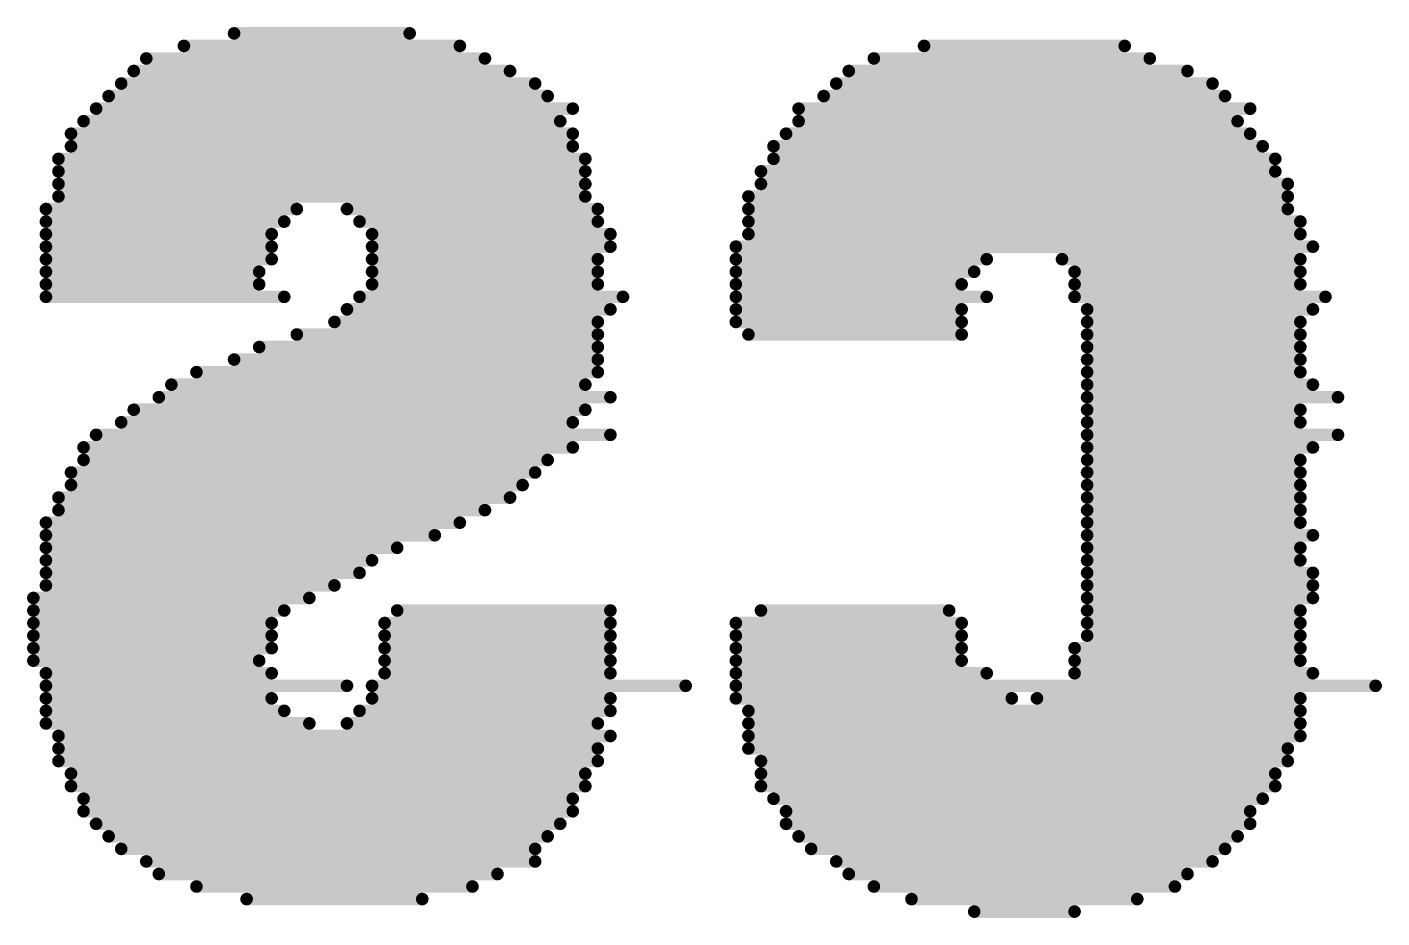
# Model space of a CAD drawing. Header units: millimetres. Extents: x 38 to 445, y 25 to 285.
# Drawn here: x 216.659 to 218.03, y 81.535 to 82.436 of the extents above; entities that cross this region are included whole.
import ezdxf

# ---------------------------------------------------------------- set-up
doc = ezdxf.new("R2010")
doc.units = ezdxf.units.MM
doc.layers.add('BottomOverlay', color=54, linetype='Continuous')

# ---------------------------------------------------------------- blocks, each defined once
blk = doc.blocks.new('P___Z__SOM_B_10')
at = {"layer": 'BottomOverlay', "const_width": 0.0127}
for points in [[(31.3563, -1.5621), (31.2547, -1.5621)], [(31.4198, -1.5748), (31.1912, -1.5748)], [(32.0929, -1.5748), (31.9151, -1.5748)], [(31.4579, -1.5875), (31.1531, -1.5875)], [(32.1437, -1.5875), (31.8643, -1.5875)], [(31.4833, -1.6002), (31.1404, -1.6002)], [(32.1818, -1.6002), (31.8389, -1.6002)], [(31.496, -1.6129), (31.115, -1.6129)], [(32.1945, -1.6129), (31.8008, -1.6129)], [(31.5341, -1.6383), (31.0896, -1.6383)], [(31.5214, -1.6256), (31.1023, -1.6256)], [(32.2326, -1.6383), (31.7881, -1.6383)], [(32.2199, -1.6256), (31.8008, -1.6256)], [(31.5468, -1.651), (31.0769, -1.651)], [(32.2453, -1.651), (31.7754, -1.651)], [(31.5468, -1.6637), (31.0769, -1.6637)], [(32.258, -1.6637), (31.7627, -1.6637)], [(31.5595, -1.6764), (31.0642, -1.6764)], [(32.258, -1.6764), (31.7627, -1.6764)], [(31.5722, -1.6891), (31.0515, -1.6891)], [(32.2707, -1.6891), (31.75, -1.6891)], [(31.5722, -1.7018), (31.0515, -1.7018)], [(32.2707, -1.7018), (31.75, -1.7018)], [(31.5722, -1.7145), (31.0388, -1.7145)], [(32.2834, -1.7145), (31.7373, -1.7145)], [(31.5849, -1.7272), (31.0388, -1.7272)], [(32.2834, -1.7272), (31.7373, -1.7272)], [(31.5849, -1.7399), (31.0261, -1.7399)], [(32.2834, -1.7399), (31.7246, -1.7399)], [(31.5849, -1.7526), (31.0261, -1.7526)], [(31.9913, -1.7526), (31.7373, -1.7526)], [(32.2961, -1.7526), (32.0294, -1.7526)], [(31.5849, -1.7653), (31.0261, -1.7653)], [(31.9786, -1.7653), (31.7246, -1.7653)], [(32.2961, -1.7653), (32.0548, -1.7653)], [(31.2928, -1.778), (31.0261, -1.778)], [(31.5976, -1.778), (31.3182, -1.778)], [(31.9659, -1.778), (31.7246, -1.778)], [(32.2961, -1.778), (32.0675, -1.778)], [(31.5976, -1.7907), (30.9499, -1.7907)], [(31.9659, -1.7907), (31.6484, -1.7907)], [(32.2961, -1.7907), (31.9913, -1.7907)], [(31.2547, -1.8034), (31.0134, -1.8034)], [(31.2547, -1.8161), (31.0261, -1.8161)], [(31.5976, -1.8034), (31.3436, -1.8034)], [(31.5976, -1.8161), (31.369, -1.8161)], [(31.9532, -1.8034), (31.7246, -1.8034)], [(31.9532, -1.8161), (31.7246, -1.8161)], [(32.2961, -1.8034), (32.0675, -1.8034)], [(32.3088, -1.8161), (32.0802, -1.8161)], [(31.2547, -1.8288), (31.0261, -1.8288)], [(31.5976, -1.8288), (31.369, -1.8288)], [(31.9532, -1.8288), (31.7246, -1.8288)], [(32.3088, -1.8288), (32.0675, -1.8288)], [(31.242, -1.8415), (31.0261, -1.8415)], [(31.5976, -1.8415), (31.369, -1.8415)], [(31.9532, -1.8415), (31.7246, -1.8415)], [(32.3088, -1.8415), (32.0675, -1.8415)], [(31.242, -1.8542), (31.0261, -1.8542)], [(31.5976, -1.8542), (31.369, -1.8542)], [(31.9532, -1.8542), (31.7246, -1.8542)], [(32.3088, -1.8542), (32.0675, -1.8542)], [(31.242, -1.8669), (31.0261, -1.8669)], [(31.5722, -1.8669), (31.3817, -1.8669)], [(31.9405, -1.8669), (31.7246, -1.8669)], [(32.3088, -1.8669), (32.0548, -1.8669)], [(31.242, -1.8796), (31.0134, -1.8796)], [(32.3088, -1.8796), (32.0294, -1.8796)], [(31.242, -1.8923), (31.0134, -1.8923)], [(32.2961, -1.8923), (32.004, -1.8923)], [(31.242, -1.905), (31.0134, -1.905)], [(32.2961, -1.905), (31.9786, -1.905)], [(31.242, -1.9177), (31.0261, -1.9177)], [(32.2961, -1.9177), (31.9659, -1.9177)], [(31.242, -1.9304), (31.0261, -1.9304)], [(32.2961, -1.9304), (31.9405, -1.9304)], [(31.242, -1.9431), (31.0134, -1.9431)], [(32.2961, -1.9431), (31.9024, -1.9431)], [(31.242, -1.9558), (31.0261, -1.9558)], [(32.2961, -1.9558), (31.877, -1.9558)], [(31.242, -1.9685), (31.0261, -1.9685)], [(31.242, -1.9812), (31.0261, -1.9812)], [(32.2834, -1.9812), (31.8262, -1.9812)], [(32.2834, -1.9685), (31.8516, -1.9685)], [(31.242, -1.9939), (31.0261, -1.9939)], [(32.2707, -1.9939), (31.8135, -1.9939)], [(31.242, -2.0066), (31.0261, -2.0066)], [(32.2707, -2.0066), (31.8008, -2.0066)], [(31.242, -2.0193), (31.0261, -2.0193)], [(32.258, -2.0193), (31.7881, -2.0193)], [(31.242, -2.032), (31.0134, -2.032)], [(32.258, -2.032), (31.7627, -2.032)], [(31.242, -2.0447), (30.988, -2.0447)], [(32.2453, -2.0447), (31.7246, -2.0447)], [(31.242, -2.0574), (31.0261, -2.0574)], [(32.2199, -2.0574), (31.7627, -2.0574)], [(31.242, -2.0701), (31.0261, -2.0701)], [(32.2072, -2.0701), (31.75, -2.0701)], [(31.242, -2.0828), (30.988, -2.0828)], [(32.1818, -2.0828), (31.7246, -2.0828)], [(31.242, -2.0955), (31.0134, -2.0955)], [(32.1691, -2.0955), (31.75, -2.0955)], [(31.242, -2.1082), (31.0261, -2.1082)], [(32.1437, -2.1082), (31.7373, -2.1082)], [(31.242, -2.1209), (31.0261, -2.1209)], [(32.1056, -2.1209), (31.7373, -2.1209)], [(31.242, -2.1336), (31.0261, -2.1336)], [(32.0802, -2.1336), (31.7373, -2.1336)], [(31.242, -2.1463), (31.0261, -2.1463)], [(31.242, -2.159), (31.0261, -2.159)], [(31.5849, -2.1463), (31.369, -2.1463)], [(31.5976, -2.159), (31.369, -2.159)], [(32.0421, -2.1463), (31.7373, -2.1463)], [(32.004, -2.159), (31.7373, -2.159)], [(31.242, -2.1717), (31.0134, -2.1717)], [(31.5976, -2.1717), (31.369, -2.1717)], [(31.9913, -2.1717), (31.7246, -2.1717)], [(31.2547, -2.1844), (31.0007, -2.1844)], [(31.5976, -2.1844), (31.3436, -2.1844)], [(31.9786, -2.1844), (31.7119, -2.1844)], [(32.2961, -2.1844), (32.0548, -2.1844)], [(31.2547, -2.1971), (31.0261, -2.1971)], [(31.5976, -2.1971), (31.369, -2.1971)], [(31.9659, -2.1971), (31.7373, -2.1971)], [(32.2961, -2.1971), (32.0802, -2.1971)], [(31.2547, -2.2098), (31.0261, -2.2098)], [(31.5976, -2.2098), (31.3563, -2.2098)], [(31.9659, -2.2098), (31.7373, -2.2098)], [(32.2961, -2.2098), (32.0802, -2.2098)], [(31.2674, -2.2225), (31.0261, -2.2225)], [(31.5976, -2.2225), (31.3436, -2.2225)], [(31.9659, -2.2225), (31.7373, -2.2225)], [(32.2961, -2.2225), (32.0675, -2.2225)], [(31.5976, -2.2352), (31.0134, -2.2352)], [(31.9659, -2.2352), (31.7246, -2.2352)], [(32.2961, -2.2352), (32.0675, -2.2352)], [(31.5849, -2.2479), (31.0261, -2.2479)], [(31.9659, -2.2479), (31.7246, -2.2479)], [(32.2961, -2.2479), (32.0675, -2.2479)], [(31.5849, -2.2606), (31.0261, -2.2606)], [(31.9786, -2.2606), (31.7373, -2.2606)], [(32.2961, -2.2606), (32.0548, -2.2606)], [(31.5849, -2.2733), (31.0388, -2.2733)], [(31.9913, -2.2733), (31.7373, -2.2733)], [(32.2961, -2.2733), (32.0421, -2.2733)], [(31.5849, -2.286), (31.0388, -2.286)], [(32.2834, -2.286), (31.75, -2.286)], [(31.5722, -2.2987), (31.0388, -2.2987)], [(32.2834, -2.2987), (31.75, -2.2987)], [(31.5722, -2.3114), (31.0515, -2.3114)], [(31.5595, -2.3241), (31.0515, -2.3241)], [(32.2834, -2.3114), (31.75, -2.3114)], [(32.2834, -2.3241), (31.75, -2.3241)], [(31.5595, -2.3368), (31.0642, -2.3368)], [(32.2707, -2.3368), (31.7627, -2.3368)], [(31.5468, -2.3495), (31.0769, -2.3495)], [(32.2707, -2.3495), (31.7627, -2.3495)], [(31.5341, -2.3622), (31.0896, -2.3622)], [(32.258, -2.3622), (31.7754, -2.3622)], [(31.5341, -2.3749), (31.0769, -2.3749)], [(32.2453, -2.3749), (31.7627, -2.3749)], [(31.5087, -2.3876), (31.1023, -2.3876)], [(32.2326, -2.3876), (31.7881, -2.3876)], [(31.496, -2.4003), (31.115, -2.4003)], [(32.2199, -2.4003), (31.8008, -2.4003)], [(31.4833, -2.413), (31.1404, -2.413)], [(32.2072, -2.413), (31.8262, -2.413)], [(31.4579, -2.4257), (31.1785, -2.4257)], [(32.1945, -2.4257), (31.8516, -2.4257)], [(31.4071, -2.4384), (31.2039, -2.4384)], [(32.1564, -2.4384), (31.877, -2.4384)], [(32.1056, -2.4511), (31.9278, -2.4511)]]:
    blk.add_lwpolyline(points, dxfattribs=at)
at = {"layer": 'BottomOverlay', "const_width": 0.00635}
for points in [[(31.2515, -1.5621, 1), (31.2579, -1.5621, 1)], [(31.3531, -1.5621, 1), (31.3595, -1.5621, 1)], [(31.188, -1.5748, 1), (31.1944, -1.5748, 1)], [(31.4166, -1.5748, 1), (31.423, -1.5748, 1)], [(31.9119, -1.5748, 1), (31.9183, -1.5748, 1)], [(32.0897, -1.5748, 1), (32.0961, -1.5748, 1)], [(31.1499, -1.5875, 1), (31.1563, -1.5875, 1)], [(31.4547, -1.5875, 1), (31.4611, -1.5875, 1)], [(31.8611, -1.5875, 1), (31.8675, -1.5875, 1)], [(32.1405, -1.5875, 1), (32.1469, -1.5875, 1)], [(31.1372, -1.6002, 1), (31.1436, -1.6002, 1)], [(31.4801, -1.6002, 1), (31.4865, -1.6002, 1)], [(31.8357, -1.6002, 1), (31.8421, -1.6002, 1)], [(32.1786, -1.6002, 1), (32.185, -1.6002, 1)], [(31.1118, -1.6129, 1), (31.1182, -1.6129, 1)], [(31.4928, -1.6129, 1), (31.4992, -1.6129, 1)], [(31.7976, -1.6129, 1), (31.804, -1.6129, 1)], [(32.1913, -1.6129, 1), (32.1977, -1.6129, 1)], [(31.0864, -1.6383, 1), (31.0928, -1.6383, 1)], [(31.0991, -1.6256, 1), (31.1055, -1.6256, 1)], [(31.5182, -1.6256, 1), (31.5246, -1.6256, 1)], [(31.5309, -1.6383, 1), (31.5373, -1.6383, 1)], [(31.7849, -1.6383, 1), (31.7913, -1.6383, 1)], [(31.7976, -1.6256, 1), (31.804, -1.6256, 1)], [(32.2167, -1.6256, 1), (32.2231, -1.6256, 1)], [(32.2294, -1.6383, 1), (32.2358, -1.6383, 1)], [(31.0737, -1.651, 1), (31.0801, -1.651, 1)], [(31.5436, -1.651, 1), (31.55, -1.651, 1)], [(31.7722, -1.651, 1), (31.7786, -1.651, 1)], [(32.2421, -1.651, 1), (32.2485, -1.651, 1)], [(31.0737, -1.6637, 1), (31.0801, -1.6637, 1)], [(31.5436, -1.6637, 1), (31.55, -1.6637, 1)], [(31.7595, -1.6637, 1), (31.7659, -1.6637, 1)], [(32.2548, -1.6637, 1), (32.2612, -1.6637, 1)], [(31.061, -1.6764, 1), (31.0674, -1.6764, 1)], [(31.5563, -1.6764, 1), (31.5627, -1.6764, 1)], [(31.7595, -1.6764, 1), (31.7659, -1.6764, 1)], [(32.2548, -1.6764, 1), (32.2612, -1.6764, 1)], [(31.0483, -1.6891, 1), (31.0547, -1.6891, 1)], [(31.569, -1.6891, 1), (31.5754, -1.6891, 1)], [(31.7468, -1.6891, 1), (31.7532, -1.6891, 1)], [(32.2675, -1.6891, 1), (32.2739, -1.6891, 1)], [(31.0483, -1.7018, 1), (31.0547, -1.7018, 1)], [(31.569, -1.7018, 1), (31.5754, -1.7018, 1)], [(31.7468, -1.7018, 1), (31.7532, -1.7018, 1)], [(32.2675, -1.7018, 1), (32.2739, -1.7018, 1)], [(31.0356, -1.7145, 1), (31.042, -1.7145, 1)], [(31.569, -1.7145, 1), (31.5754, -1.7145, 1)], [(31.7341, -1.7145, 1), (31.7405, -1.7145, 1)], [(32.2802, -1.7145, 1), (32.2866, -1.7145, 1)], [(31.0356, -1.7272, 1), (31.042, -1.7272, 1)], [(31.5817, -1.7272, 1), (31.5881, -1.7272, 1)], [(31.7341, -1.7272, 1), (31.7405, -1.7272, 1)], [(32.2802, -1.7272, 1), (32.2866, -1.7272, 1)], [(31.0229, -1.7399, 1), (31.0293, -1.7399, 1)], [(31.5817, -1.7399, 1), (31.5881, -1.7399, 1)], [(31.7214, -1.7399, 1), (31.7278, -1.7399, 1)], [(32.2802, -1.7399, 1), (32.2866, -1.7399, 1)], [(31.0229, -1.7526, 1), (31.0293, -1.7526, 1)], [(31.5817, -1.7526, 1), (31.5881, -1.7526, 1)], [(31.7341, -1.7526, 1), (31.7405, -1.7526, 1)], [(31.9881, -1.7526, 1), (31.9945, -1.7526, 1)], [(32.0262, -1.7526, 1), (32.0326, -1.7526, 1)], [(32.2929, -1.7526, 1), (32.2993, -1.7526, 1)], [(31.0229, -1.7653, 1), (31.0293, -1.7653, 1)], [(31.5817, -1.7653, 1), (31.5881, -1.7653, 1)], [(31.7214, -1.7653, 1), (31.7278, -1.7653, 1)], [(31.9754, -1.7653, 1), (31.9818, -1.7653, 1)], [(32.0516, -1.7653, 1), (32.058, -1.7653, 1)], [(32.2929, -1.7653, 1), (32.2993, -1.7653, 1)], [(31.0229, -1.778, 1), (31.0293, -1.778, 1)], [(31.2896, -1.778, 1), (31.296, -1.778, 1)], [(31.315, -1.778, 1), (31.3214, -1.778, 1)], [(31.5944, -1.778, 1), (31.6008, -1.778, 1)], [(31.7214, -1.778, 1), (31.7278, -1.778, 1)], [(31.9627, -1.778, 1), (31.9691, -1.778, 1)], [(32.0643, -1.778, 1), (32.0707, -1.778, 1)], [(32.2929, -1.778, 1), (32.2993, -1.778, 1)], [(30.9467, -1.7907, 1), (30.9531, -1.7907, 1)], [(31.5944, -1.7907, 1), (31.6008, -1.7907, 1)], [(31.6452, -1.7907, 1), (31.6516, -1.7907, 1)], [(31.9627, -1.7907, 1), (31.9691, -1.7907, 1)], [(31.9881, -1.7907, 1), (31.9945, -1.7907, 1)], [(32.2929, -1.7907, 1), (32.2993, -1.7907, 1)], [(31.0102, -1.8034, 1), (31.0166, -1.8034, 1)], [(31.0229, -1.8161, 1), (31.0293, -1.8161, 1)], [(31.2515, -1.8034, 1), (31.2579, -1.8034, 1)], [(31.2515, -1.8161, 1), (31.2579, -1.8161, 1)], [(31.3404, -1.8034, 1), (31.3468, -1.8034, 1)], [(31.3658, -1.8161, 1), (31.3722, -1.8161, 1)], [(31.5944, -1.8034, 1), (31.6008, -1.8034, 1)], [(31.5944, -1.8161, 1), (31.6008, -1.8161, 1)], [(31.7214, -1.8034, 1), (31.7278, -1.8034, 1)], [(31.7214, -1.8161, 1), (31.7278, -1.8161, 1)], [(31.95, -1.8034, 1), (31.9564, -1.8034, 1)], [(31.95, -1.8161, 1), (31.9564, -1.8161, 1)], [(32.0643, -1.8034, 1), (32.0707, -1.8034, 1)], [(32.077, -1.8161, 1), (32.0834, -1.8161, 1)], [(32.2929, -1.8034, 1), (32.2993, -1.8034, 1)], [(32.3056, -1.8161, 1), (32.312, -1.8161, 1)], [(31.0229, -1.8288, 1), (31.0293, -1.8288, 1)], [(31.2515, -1.8288, 1), (31.2579, -1.8288, 1)], [(31.3658, -1.8288, 1), (31.3722, -1.8288, 1)], [(31.5944, -1.8288, 1), (31.6008, -1.8288, 1)], [(31.7214, -1.8288, 1), (31.7278, -1.8288, 1)], [(31.95, -1.8288, 1), (31.9564, -1.8288, 1)], [(32.0643, -1.8288, 1), (32.0707, -1.8288, 1)], [(32.3056, -1.8288, 1), (32.312, -1.8288, 1)], [(31.0229, -1.8415, 1), (31.0293, -1.8415, 1)], [(31.2388, -1.8415, 1), (31.2452, -1.8415, 1)], [(31.3658, -1.8415, 1), (31.3722, -1.8415, 1)], [(31.5944, -1.8415, 1), (31.6008, -1.8415, 1)], [(31.7214, -1.8415, 1), (31.7278, -1.8415, 1)], [(31.95, -1.8415, 1), (31.9564, -1.8415, 1)], [(32.0643, -1.8415, 1), (32.0707, -1.8415, 1)], [(32.3056, -1.8415, 1), (32.312, -1.8415, 1)], [(31.0229, -1.8542, 1), (31.0293, -1.8542, 1)], [(31.2388, -1.8542, 1), (31.2452, -1.8542, 1)], [(31.3658, -1.8542, 1), (31.3722, -1.8542, 1)], [(31.5944, -1.8542, 1), (31.6008, -1.8542, 1)], [(31.7214, -1.8542, 1), (31.7278, -1.8542, 1)], [(31.95, -1.8542, 1), (31.9564, -1.8542, 1)], [(32.0643, -1.8542, 1), (32.0707, -1.8542, 1)], [(32.3056, -1.8542, 1), (32.312, -1.8542, 1)], [(31.0229, -1.8669, 1), (31.0293, -1.8669, 1)], [(31.2388, -1.8669, 1), (31.2452, -1.8669, 1)], [(31.3785, -1.8669, 1), (31.3849, -1.8669, 1)], [(31.569, -1.8669, 1), (31.5754, -1.8669, 1)], [(31.7214, -1.8669, 1), (31.7278, -1.8669, 1)], [(31.9373, -1.8669, 1), (31.9437, -1.8669, 1)], [(32.0516, -1.8669, 1), (32.058, -1.8669, 1)], [(32.3056, -1.8669, 1), (32.312, -1.8669, 1)], [(31.0102, -1.8796, 1), (31.0166, -1.8796, 1)], [(31.2388, -1.8796, 1), (31.2452, -1.8796, 1)], [(32.0262, -1.8796, 1), (32.0326, -1.8796, 1)], [(32.3056, -1.8796, 1), (32.312, -1.8796, 1)], [(31.0102, -1.8923, 1), (31.0166, -1.8923, 1)], [(31.2388, -1.8923, 1), (31.2452, -1.8923, 1)], [(32.0008, -1.8923, 1), (32.0072, -1.8923, 1)], [(32.2929, -1.8923, 1), (32.2993, -1.8923, 1)], [(31.0102, -1.905, 1), (31.0166, -1.905, 1)], [(31.2388, -1.905, 1), (31.2452, -1.905, 1)], [(31.9754, -1.905, 1), (31.9818, -1.905, 1)], [(32.2929, -1.905, 1), (32.2993, -1.905, 1)], [(31.0229, -1.9177, 1), (31.0293, -1.9177, 1)], [(31.2388, -1.9177, 1), (31.2452, -1.9177, 1)], [(31.9627, -1.9177, 1), (31.9691, -1.9177, 1)], [(32.2929, -1.9177, 1), (32.2993, -1.9177, 1)], [(31.0229, -1.9304, 1), (31.0293, -1.9304, 1)], [(31.2388, -1.9304, 1), (31.2452, -1.9304, 1)], [(31.9373, -1.9304, 1), (31.9437, -1.9304, 1)], [(32.2929, -1.9304, 1), (32.2993, -1.9304, 1)], [(31.0102, -1.9431, 1), (31.0166, -1.9431, 1)], [(31.2388, -1.9431, 1), (31.2452, -1.9431, 1)], [(31.8992, -1.9431, 1), (31.9056, -1.9431, 1)], [(32.2929, -1.9431, 1), (32.2993, -1.9431, 1)], [(31.0229, -1.9558, 1), (31.0293, -1.9558, 1)], [(31.2388, -1.9558, 1), (31.2452, -1.9558, 1)], [(31.8738, -1.9558, 1), (31.8802, -1.9558, 1)], [(32.2929, -1.9558, 1), (32.2993, -1.9558, 1)], [(31.0229, -1.9685, 1), (31.0293, -1.9685, 1)], [(31.0229, -1.9812, 1), (31.0293, -1.9812, 1)], [(31.2388, -1.9685, 1), (31.2452, -1.9685, 1)], [(31.2388, -1.9812, 1), (31.2452, -1.9812, 1)], [(31.823, -1.9812, 1), (31.8294, -1.9812, 1)], [(31.8484, -1.9685, 1), (31.8548, -1.9685, 1)], [(32.2802, -1.9685, 1), (32.2866, -1.9685, 1)], [(32.2802, -1.9812, 1), (32.2866, -1.9812, 1)], [(31.0229, -1.9939, 1), (31.0293, -1.9939, 1)], [(31.2388, -1.9939, 1), (31.2452, -1.9939, 1)], [(31.8103, -1.9939, 1), (31.8167, -1.9939, 1)], [(32.2675, -1.9939, 1), (32.2739, -1.9939, 1)], [(31.0229, -2.0066, 1), (31.0293, -2.0066, 1)], [(31.2388, -2.0066, 1), (31.2452, -2.0066, 1)], [(31.7976, -2.0066, 1), (31.804, -2.0066, 1)], [(32.2675, -2.0066, 1), (32.2739, -2.0066, 1)], [(31.0229, -2.0193, 1), (31.0293, -2.0193, 1)], [(31.2388, -2.0193, 1), (31.2452, -2.0193, 1)], [(31.7849, -2.0193, 1), (31.7913, -2.0193, 1)], [(32.2548, -2.0193, 1), (32.2612, -2.0193, 1)], [(31.0102, -2.032, 1), (31.0166, -2.032, 1)], [(31.2388, -2.032, 1), (31.2452, -2.032, 1)], [(31.7595, -2.032, 1), (31.7659, -2.032, 1)], [(32.2548, -2.032, 1), (32.2612, -2.032, 1)], [(30.9848, -2.0447, 1), (30.9912, -2.0447, 1)], [(31.2388, -2.0447, 1), (31.2452, -2.0447, 1)], [(31.7214, -2.0447, 1), (31.7278, -2.0447, 1)], [(32.2421, -2.0447, 1), (32.2485, -2.0447, 1)], [(31.0229, -2.0574, 1), (31.0293, -2.0574, 1)], [(31.2388, -2.0574, 1), (31.2452, -2.0574, 1)], [(31.7595, -2.0574, 1), (31.7659, -2.0574, 1)], [(32.2167, -2.0574, 1), (32.2231, -2.0574, 1)], [(31.0229, -2.0701, 1), (31.0293, -2.0701, 1)], [(31.2388, -2.0701, 1), (31.2452, -2.0701, 1)], [(31.7468, -2.0701, 1), (31.7532, -2.0701, 1)], [(32.204, -2.0701, 1), (32.2104, -2.0701, 1)], [(30.9848, -2.0828, 1), (30.9912, -2.0828, 1)], [(31.2388, -2.0828, 1), (31.2452, -2.0828, 1)], [(31.7214, -2.0828, 1), (31.7278, -2.0828, 1)], [(32.1786, -2.0828, 1), (32.185, -2.0828, 1)], [(31.0102, -2.0955, 1), (31.0166, -2.0955, 1)], [(31.2388, -2.0955, 1), (31.2452, -2.0955, 1)], [(31.7468, -2.0955, 1), (31.7532, -2.0955, 1)], [(32.1659, -2.0955, 1), (32.1723, -2.0955, 1)], [(31.0229, -2.1082, 1), (31.0293, -2.1082, 1)], [(31.2388, -2.1082, 1), (31.2452, -2.1082, 1)], [(31.7341, -2.1082, 1), (31.7405, -2.1082, 1)], [(32.1405, -2.1082, 1), (32.1469, -2.1082, 1)], [(31.0229, -2.1209, 1), (31.0293, -2.1209, 1)], [(31.2388, -2.1209, 1), (31.2452, -2.1209, 1)], [(31.7341, -2.1209, 1), (31.7405, -2.1209, 1)], [(32.1024, -2.1209, 1), (32.1088, -2.1209, 1)], [(31.0229, -2.1336, 1), (31.0293, -2.1336, 1)], [(31.2388, -2.1336, 1), (31.2452, -2.1336, 1)], [(31.7341, -2.1336, 1), (31.7405, -2.1336, 1)], [(32.077, -2.1336, 1), (32.0834, -2.1336, 1)], [(31.0229, -2.1463, 1), (31.0293, -2.1463, 1)], [(31.0229, -2.159, 1), (31.0293, -2.159, 1)], [(31.2388, -2.1463, 1), (31.2452, -2.1463, 1)], [(31.2388, -2.159, 1), (31.2452, -2.159, 1)], [(31.3658, -2.1463, 1), (31.3722, -2.1463, 1)], [(31.3658, -2.159, 1), (31.3722, -2.159, 1)], [(31.5817, -2.1463, 1), (31.5881, -2.1463, 1)], [(31.5944, -2.159, 1), (31.6008, -2.159, 1)], [(31.7341, -2.1463, 1), (31.7405, -2.1463, 1)], [(31.7341, -2.159, 1), (31.7405, -2.159, 1)], [(32.0008, -2.159, 1), (32.0072, -2.159, 1)], [(32.0389, -2.1463, 1), (32.0453, -2.1463, 1)], [(31.0102, -2.1717, 1), (31.0166, -2.1717, 1)], [(31.2388, -2.1717, 1), (31.2452, -2.1717, 1)], [(31.3658, -2.1717, 1), (31.3722, -2.1717, 1)], [(31.5944, -2.1717, 1), (31.6008, -2.1717, 1)], [(31.7214, -2.1717, 1), (31.7278, -2.1717, 1)], [(31.9881, -2.1717, 1), (31.9945, -2.1717, 1)], [(30.9975, -2.1844, 1), (31.0039, -2.1844, 1)], [(31.2515, -2.1844, 1), (31.2579, -2.1844, 1)], [(31.3404, -2.1844, 1), (31.3468, -2.1844, 1)], [(31.5944, -2.1844, 1), (31.6008, -2.1844, 1)], [(31.7087, -2.1844, 1), (31.7151, -2.1844, 1)], [(31.9754, -2.1844, 1), (31.9818, -2.1844, 1)], [(32.0516, -2.1844, 1), (32.058, -2.1844, 1)], [(32.2929, -2.1844, 1), (32.2993, -2.1844, 1)], [(31.0229, -2.1971, 1), (31.0293, -2.1971, 1)], [(31.2515, -2.1971, 1), (31.2579, -2.1971, 1)], [(31.3658, -2.1971, 1), (31.3722, -2.1971, 1)], [(31.5944, -2.1971, 1), (31.6008, -2.1971, 1)], [(31.7341, -2.1971, 1), (31.7405, -2.1971, 1)], [(31.9627, -2.1971, 1), (31.9691, -2.1971, 1)], [(32.077, -2.1971, 1), (32.0834, -2.1971, 1)], [(32.2929, -2.1971, 1), (32.2993, -2.1971, 1)], [(31.0229, -2.2098, 1), (31.0293, -2.2098, 1)], [(31.2515, -2.2098, 1), (31.2579, -2.2098, 1)], [(31.3531, -2.2098, 1), (31.3595, -2.2098, 1)], [(31.5944, -2.2098, 1), (31.6008, -2.2098, 1)], [(31.7341, -2.2098, 1), (31.7405, -2.2098, 1)], [(31.9627, -2.2098, 1), (31.9691, -2.2098, 1)], [(32.077, -2.2098, 1), (32.0834, -2.2098, 1)], [(32.2929, -2.2098, 1), (32.2993, -2.2098, 1)], [(31.0229, -2.2225, 1), (31.0293, -2.2225, 1)], [(31.2642, -2.2225, 1), (31.2706, -2.2225, 1)], [(31.3404, -2.2225, 1), (31.3468, -2.2225, 1)], [(31.5944, -2.2225, 1), (31.6008, -2.2225, 1)], [(31.7341, -2.2225, 1), (31.7405, -2.2225, 1)], [(31.9627, -2.2225, 1), (31.9691, -2.2225, 1)], [(32.0643, -2.2225, 1), (32.0707, -2.2225, 1)], [(32.2929, -2.2225, 1), (32.2993, -2.2225, 1)], [(31.0102, -2.2352, 1), (31.0166, -2.2352, 1)], [(31.5944, -2.2352, 1), (31.6008, -2.2352, 1)], [(31.7214, -2.2352, 1), (31.7278, -2.2352, 1)], [(31.9627, -2.2352, 1), (31.9691, -2.2352, 1)], [(32.0643, -2.2352, 1), (32.0707, -2.2352, 1)], [(32.2929, -2.2352, 1), (32.2993, -2.2352, 1)], [(31.0229, -2.2479, 1), (31.0293, -2.2479, 1)], [(31.5817, -2.2479, 1), (31.5881, -2.2479, 1)], [(31.7214, -2.2479, 1), (31.7278, -2.2479, 1)], [(31.9627, -2.2479, 1), (31.9691, -2.2479, 1)], [(32.0643, -2.2479, 1), (32.0707, -2.2479, 1)], [(32.2929, -2.2479, 1), (32.2993, -2.2479, 1)], [(31.0229, -2.2606, 1), (31.0293, -2.2606, 1)], [(31.5817, -2.2606, 1), (31.5881, -2.2606, 1)], [(31.7341, -2.2606, 1), (31.7405, -2.2606, 1)], [(31.9754, -2.2606, 1), (31.9818, -2.2606, 1)], [(32.0516, -2.2606, 1), (32.058, -2.2606, 1)], [(32.2929, -2.2606, 1), (32.2993, -2.2606, 1)], [(31.0356, -2.2733, 1), (31.042, -2.2733, 1)], [(31.5817, -2.2733, 1), (31.5881, -2.2733, 1)], [(31.7341, -2.2733, 1), (31.7405, -2.2733, 1)], [(31.9881, -2.2733, 1), (31.9945, -2.2733, 1)], [(32.0389, -2.2733, 1), (32.0453, -2.2733, 1)], [(32.2929, -2.2733, 1), (32.2993, -2.2733, 1)], [(31.0356, -2.286, 1), (31.042, -2.286, 1)], [(31.5817, -2.286, 1), (31.5881, -2.286, 1)], [(31.7468, -2.286, 1), (31.7532, -2.286, 1)], [(32.2802, -2.286, 1), (32.2866, -2.286, 1)], [(31.0356, -2.2987, 1), (31.042, -2.2987, 1)], [(31.569, -2.2987, 1), (31.5754, -2.2987, 1)], [(31.7468, -2.2987, 1), (31.7532, -2.2987, 1)], [(32.2802, -2.2987, 1), (32.2866, -2.2987, 1)], [(31.0483, -2.3114, 1), (31.0547, -2.3114, 1)], [(31.0483, -2.3241, 1), (31.0547, -2.3241, 1)], [(31.5563, -2.3241, 1), (31.5627, -2.3241, 1)], [(31.569, -2.3114, 1), (31.5754, -2.3114, 1)], [(31.7468, -2.3114, 1), (31.7532, -2.3114, 1)], [(31.7468, -2.3241, 1), (31.7532, -2.3241, 1)], [(32.2802, -2.3114, 1), (32.2866, -2.3114, 1)], [(32.2802, -2.3241, 1), (32.2866, -2.3241, 1)], [(31.061, -2.3368, 1), (31.0674, -2.3368, 1)], [(31.5563, -2.3368, 1), (31.5627, -2.3368, 1)], [(31.7595, -2.3368, 1), (31.7659, -2.3368, 1)], [(32.2675, -2.3368, 1), (32.2739, -2.3368, 1)], [(31.0737, -2.3495, 1), (31.0801, -2.3495, 1)], [(31.5436, -2.3495, 1), (31.55, -2.3495, 1)], [(31.7595, -2.3495, 1), (31.7659, -2.3495, 1)], [(32.2675, -2.3495, 1), (32.2739, -2.3495, 1)], [(31.0864, -2.3622, 1), (31.0928, -2.3622, 1)], [(31.5309, -2.3622, 1), (31.5373, -2.3622, 1)], [(31.7722, -2.3622, 1), (31.7786, -2.3622, 1)], [(32.2548, -2.3622, 1), (32.2612, -2.3622, 1)], [(31.0737, -2.3749, 1), (31.0801, -2.3749, 1)], [(31.5309, -2.3749, 1), (31.5373, -2.3749, 1)], [(31.7595, -2.3749, 1), (31.7659, -2.3749, 1)], [(32.2421, -2.3749, 1), (32.2485, -2.3749, 1)], [(31.0991, -2.3876, 1), (31.1055, -2.3876, 1)], [(31.5055, -2.3876, 1), (31.5119, -2.3876, 1)], [(31.7849, -2.3876, 1), (31.7913, -2.3876, 1)], [(32.2294, -2.3876, 1), (32.2358, -2.3876, 1)], [(31.1118, -2.4003, 1), (31.1182, -2.4003, 1)], [(31.4928, -2.4003, 1), (31.4992, -2.4003, 1)], [(31.7976, -2.4003, 1), (31.804, -2.4003, 1)], [(32.2167, -2.4003, 1), (32.2231, -2.4003, 1)], [(31.1372, -2.413, 1), (31.1436, -2.413, 1)], [(31.4801, -2.413, 1), (31.4865, -2.413, 1)], [(31.823, -2.413, 1), (31.8294, -2.413, 1)], [(32.204, -2.413, 1), (32.2104, -2.413, 1)], [(31.1753, -2.4257, 1), (31.1817, -2.4257, 1)], [(31.4547, -2.4257, 1), (31.4611, -2.4257, 1)], [(31.8484, -2.4257, 1), (31.8548, -2.4257, 1)], [(32.1913, -2.4257, 1), (32.1977, -2.4257, 1)], [(31.2007, -2.4384, 1), (31.2071, -2.4384, 1)], [(31.4039, -2.4384, 1), (31.4103, -2.4384, 1)], [(31.8738, -2.4384, 1), (31.8802, -2.4384, 1)], [(32.1532, -2.4384, 1), (32.1596, -2.4384, 1)], [(31.9246, -2.4511, 1), (31.931, -2.4511, 1)], [(32.1024, -2.4511, 1), (32.1088, -2.4511, 1)]]:
    blk.add_lwpolyline(points, format="xyb", close=True, dxfattribs=at)

msp = doc.modelspace()

# ---------------------------------------------------------------- block references
at = {"rotation": 180}
msp.add_blockref('P___Z__SOM_B_10', (248.9737, 79.979), dxfattribs=at)

doc.saveas('drawing.dxf')
